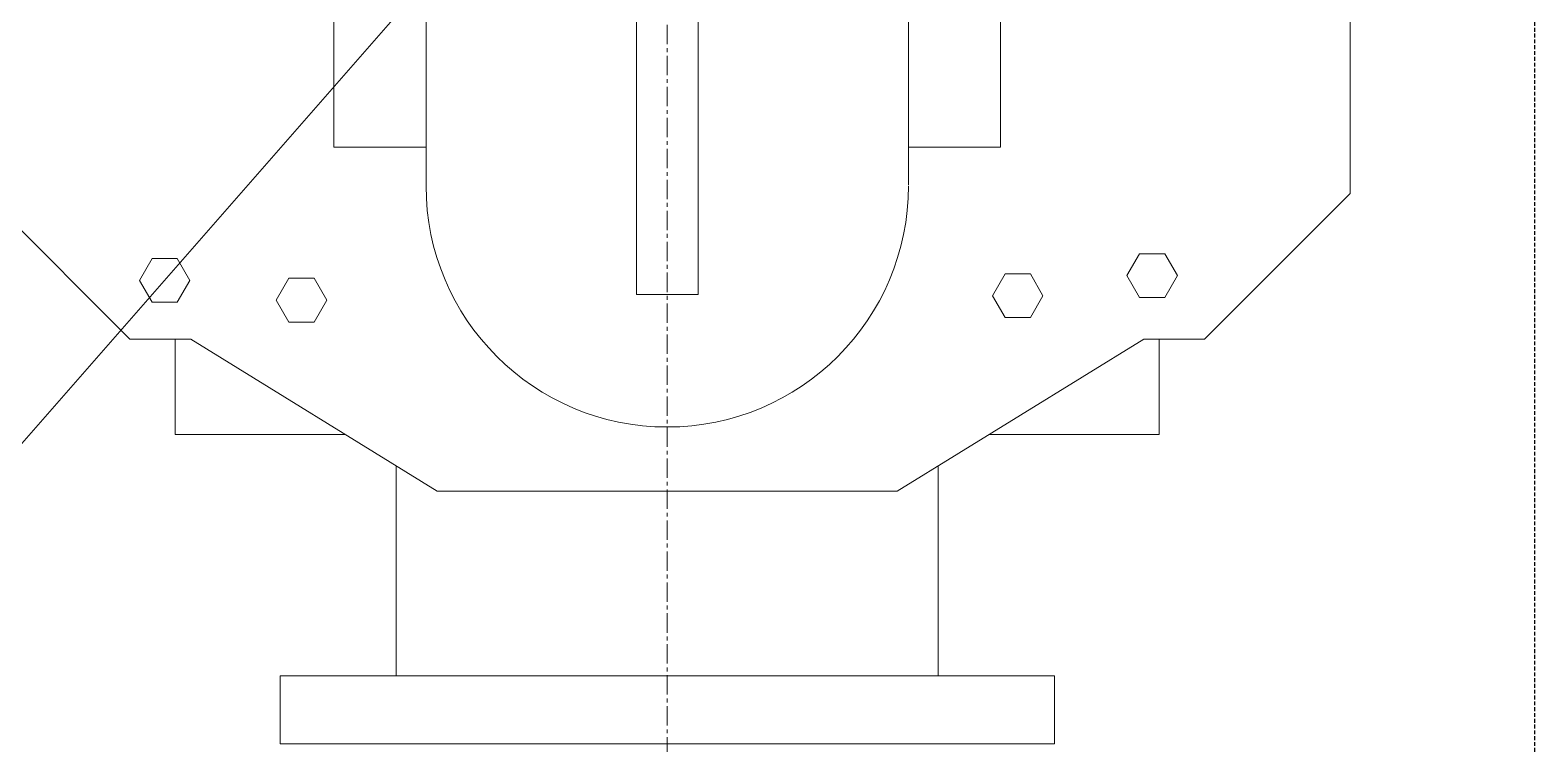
# Model space of a CAD drawing. Header units: inches. Extents: x 0 to 235202, y 0 to 361577.
# Drawn here: x 146511 to 147483, y 308026 to 308487 of the extents above; entities that cross this region are included whole.
import ezdxf

# ---------------------------------------------------------------- set-up
doc = ezdxf.new("R2010")
doc.units = ezdxf.units.IN
doc.header["$MEASUREMENT"] = 0
doc.linetypes.add('CENTER', pattern=[2, 1.25, -0.25, 0.25, -0.25])
doc.linetypes.add('HIDDEN', pattern=[0.375, 0.25, -0.125])
doc.layers.add('.5', color=8, linetype='Continuous', lineweight=0)
doc.layers.add('DIM', color=251, linetype='Continuous', lineweight=0)

msp = doc.modelspace()

# ---------------------------------------------------------------- linework, layer by layer
at = {"layer": '.5', "color": 8, "linetype": 'CENTER', "ltscale": 10}
msp.add_line((146922.41, 323510.12), (146922.41, 300165.39), dxfattribs=at)
at = {"layer": 'DIM', "color": 8, "linetype": 'HIDDEN', "lineweight": 25, "ltscale": 10}
msp.add_line((147482.61, 308001.98), (147482.61, 309349.54), dxfattribs=at)
at = {"layer": 'DIM', "color": 8, "linetype": 'Continuous'}
for p, q in [((146922.41, 308695.92), (146191.9, 307861.96)), ((146766.68, 308695.92), (146766.68, 308386.18)), ((146902.48, 308695.92), (146902.48, 308315.96)), ((146942.34, 308315.96), (146942.34, 308695.92)), ((147078.14, 308386.75), (147078.14, 308695.92)), ((146707.23, 308636.99), (146707.23, 308411.14)), ((147137.58, 308636.99), (147137.58, 308411.14)), ((147363.35, 308520.24), (147363.35, 308381.25)), ((146707.23, 308411.14), (146766.68, 308411.14)), ((147137.58, 308411.14), (147078.14, 308411.14)), ((146481.46, 308381.25), (146575.46, 308287.16)), ((146484.34, 308378.37), (146575.46, 308287.16)), ((147363.35, 308381.25), (147269.35, 308287.16)), ((147360.47, 308378.37), (147269.35, 308287.16)), ((146589.75, 308339.21), (146581.6, 308325.1)), ((146606.05, 308339.21), (146589.75, 308339.21)), ((146614.19, 308325.1), (146606.05, 308339.21)), ((147227.34, 308342.37), (147219.19, 308328.26)), ((147243.63, 308342.37), (147227.34, 308342.37)), ((147251.78, 308328.26), (147243.63, 308342.37)), ((146581.6, 308325.1), (146589.75, 308310.98)), ((146606.05, 308310.98), (146614.19, 308325.1)), ((146678.13, 308326.46), (146669.98, 308312.35)), ((146694.42, 308326.46), (146678.13, 308326.46)), ((146702.57, 308312.35), (146694.42, 308326.46)), ((147140.55, 308329.33), (147132.41, 308315.22)), ((147156.85, 308329.33), (147140.55, 308329.33)), ((147165, 308315.22), (147156.85, 308329.33)), ((147219.19, 308328.26), (147227.34, 308314.14)), ((147243.63, 308314.14), (147251.78, 308328.26)), ((146902.48, 308315.96), (146942.34, 308315.96)), ((147132.41, 308315.22), (147140.55, 308301.11)), ((147156.85, 308301.11), (147165, 308315.22)), ((146589.75, 308310.98), (146606.05, 308310.98)), ((146669.98, 308312.35), (146678.13, 308298.24)), ((146694.42, 308298.24), (146702.57, 308312.35)), ((147227.34, 308314.14), (147243.63, 308314.14)), ((146678.13, 308298.24), (146694.42, 308298.24)), ((147140.55, 308301.11), (147156.85, 308301.11)), ((146575.46, 308287.16), (146614.76, 308287.16)), ((146575.46, 308287.16), (146604.72, 308287.16)), ((146575.46, 308287.16), (146604.72, 308287.16)), ((146604.72, 308287.16), (146604.72, 308225.7)), ((146604.72, 308287.16), (146604.72, 308225.7)), ((146614.76, 308287.16), (146773.93, 308188.98)), ((147230.05, 308287.16), (147070.88, 308188.98)), ((147269.35, 308287.16), (147230.05, 308287.16)), ((147269.35, 308287.16), (147240.1, 308287.16)), ((147240.1, 308287.16), (147240.1, 308225.7)), ((147269.35, 308287.16), (147240.1, 308287.16)), ((147240.1, 308287.16), (147240.1, 308225.7)), ((146604.72, 308225.7), (146714.4, 308225.7)), ((146604.72, 308225.7), (146714.4, 308225.7)), ((147240.1, 308225.7), (147130.41, 308225.7)), ((147240.1, 308225.7), (147130.41, 308225.7)), ((146747.41, 308205.34), (146747.41, 308069.68)), ((147097.41, 308205.34), (147097.41, 308069.68)), ((146773.93, 308188.98), (147070.88, 308188.98)), ((146773.93, 308188.98), (147070.88, 308188.98)), ((146747.41, 308069.68), (146672.41, 308069.68)), ((146672.41, 308069.68), (147172.41, 308069.68)), ((146672.41, 308025.78), (146672.41, 308069.68)), ((147172.41, 308069.68), (147172.41, 308025.78)), ((147172.41, 308025.78), (146672.41, 308025.78))]:
    msp.add_line(p, q, dxfattribs=at)
msp.add_arc((146922.41, 308386.18), 155.73, 180, 0, dxfattribs=at)
msp.add_arc((146922.41, 308386.18), 155.73, 180, 0, dxfattribs=at)

doc.saveas('drawing.dxf')
